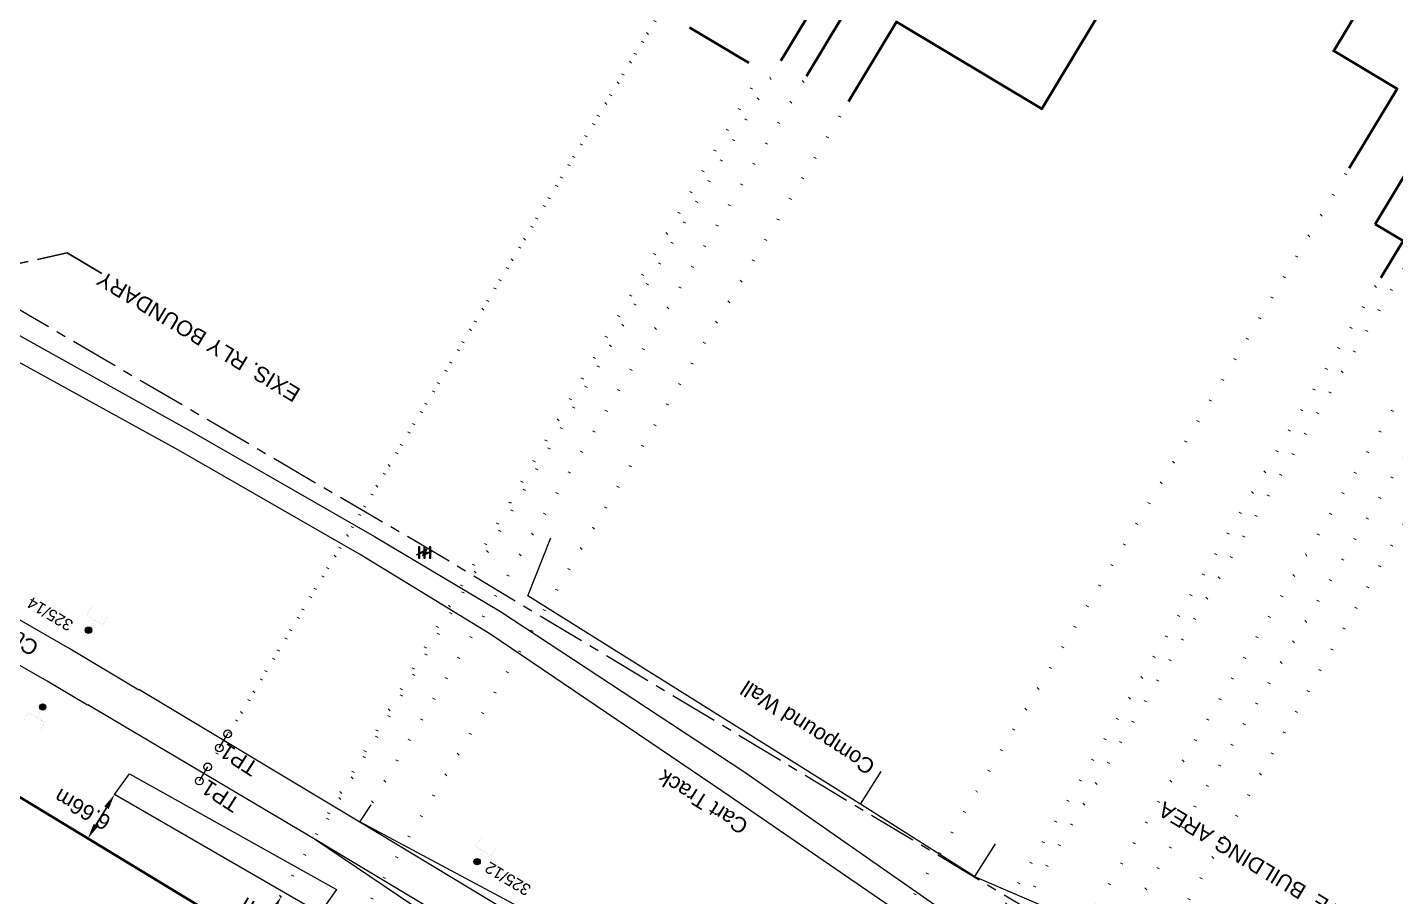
# Model space of a CAD drawing. Header units: metres. Extents: x 622835 to 629437, y 3390046 to 3394575.
# Drawn here: x 623847.8 to 624024.7, y 3393941.9 to 3394054.3 of the extents above; entities that cross this region are included whole.
import ezdxf

# ---------------------------------------------------------------- set-up
doc = ezdxf.new("R2010")
doc.units = ezdxf.units.M
doc.header["$LTSCALE"] = 2
doc.header["$MEASUREMENT"] = 0
doc.header["$PDMODE"] = 35
doc.header["$PDSIZE"] = 5
for name, pattern in [('ACAD_ISO07W100', [3, 0, -3]), ('CENTER', [2, 1.25, -0.25, 0.25, -0.25]), ('CENTER2', [1.125, 0.75, -0.125, 0.125, -0.125])]:
    doc.linetypes.add(name, pattern=pattern)
doc.layers.get('Defpoints').update_dxf_attribs({"color": 5, "lineweight": 0})
for name, color, linetype, lineweight in [('Boundary Dim', 10, 'Continuous', 13), ('C-ALIG-DG-LINE', 1, 'CENTER2', 70), ('Cart Track', 250, 'Continuous', 0), ('Commercial Building Pucca', 7, 'Continuous', 13), ('Compound Wall', 7, 'Continuous', 13), ('DOTED LINE', 7, 'ACAD_ISO07W100', 18), ('Exg track', 7, 'Continuous', 0), ('IR Cut & Connection', 190, 'Continuous', 0), ("MANDI GOBINDGARH STN. SRJ's", 251, 'Continuous', 0), ('OHE MAST', 7, 'Continuous', 0), ('Proposed TPTC Chainages', 10, 'Continuous', 0), ('Retaining Wall', 7, 'Continuous', 0), ('RLY BOUNDARY', 32, 'CENTER', 0), ('Side Details', 7, 'Continuous', 13), ('Subroad Edge', 7, 'Continuous', 0), ('Text', 7, 'Continuous', 0), ('Transformer', 7, 'Continuous', 13)]:
    doc.layers.add(name, color=color, linetype=linetype, lineweight=lineweight)
doc.layers.add('OHE MAST TEXT', color=251, linetype='Continuous')
doc.layers.add('Point Code', color=7, linetype='Continuous')
doc.styles.add('ARIAL', font='arial.ttf')
doc.styles.get("Standard").update_dxf_attribs({"font": 'arial.ttf'})
doc.styles.add('Style-Arial', font='arial.ttf')
doc.dimstyles.new('ISO-25', dxfattribs={"dimtxt": 2.5, "dimasz": 2.5, "dimexe": 1.25, "dimexo": 0.625, "dimtad": 1, "dimdec": 3, "dimtxsty": 'Standard', "dimcen": 2.5, "dimadec": 0, "dimazin": 0, "dimtfac": 1, "dimtdec": 3, "dimtmove": 0, "dimatfit": 3, "dimfxl": 1, "dimarcsym": 0})
doc.dimstyles.get("Standard").update_dxf_attribs({"dimtxt": 2.5, "dimasz": 2.5, "dimexe": 0.18, "dimexo": 0.0625, "dimgap": 0.09, "dimtad": 0, "dimtih": 1, "dimtoh": 1, "dimdec": 3, "dimzin": 0, "dimdsep": 46, "dimtxsty": 'Standard', "dimcen": 0.09, "dimaunit": 1, "dimadec": 4, "dimazin": 0, "dimtfac": 1, "dimtdec": 3, "dimtofl": 0, "dimtmove": 0, "dimatfit": 3, "dimfxl": 1, "dimtolj": 1, "dimtzin": 0, "dimarcsym": 0})
doc.dimstyles.new('Standard$0', dxfattribs={"dimscale": 15, "dimtxt": 0.18, "dimasz": 0.18, "dimexe": 0.18, "dimexo": 0.0625, "dimgap": 0.09, "dimtad": 1, "dimtih": 1, "dimtoh": 1, "dimzin": 0, "dimdsep": 46, "dimtxsty": 'Standard', "dimcen": -0.09, "dimclrd": 256, "dimclre": 256, "dimclrt": 256, "dimadec": 0, "dimazin": 0, "dimtfac": 1, "dimtofl": 0, "dimtmove": 0, "dimatfit": 3, "dimfxl": 1, "dimtolj": 1, "dimtzin": 0, "dimlwd": -1, "dimlwe": -1, "dimarcsym": 0})

# ---------------------------------------------------------------- blocks, each defined once
blk = doc.blocks.new('TRF')
at = {"lineweight": 0, "extrusion": (0, 0, -1)}
blk.add_hatch(color=256, dxfattribs=at).paths.add_polyline_path([(0.1767582266911631, -0.3942272861750098), (-0.9752553495927714, 0.08765013104130048), (-0.2196060006826883, -0.03907362920290325), (-0.3825527124572545, 0.4221880746335955), (0.9770701157394797, -0.2905145744298352), (-0.0239549137186259, 0.03747935457795393)])
at = {"lineweight": 0}
for p, q in [((-0.6932406839041505, 0.721626304948586), (-0.6932406839041505, -0.721626304948586)), ((-0.519023129818379, 0.721626304948586), (-0.6932406839041505, 0.721626304948586)), ((-0.519023129818379, -0.721626304948586), (-0.519023129818379, 0.721626304948586)), ((0, 0.721626304948586), (0, -0.721626304948586)), ((0.1742175541585311, 0.721626304948586), (0, 0.721626304948586)), ((0.1742175541585311, -0.721626304948586), (0.1742175541585311, 0.721626304948586)), ((0.6965072630991926, 0.721626304948586), (0.6965072630991926, -0.721626304948586)), ((0.8707248171849642, 0.721626304948586), (0.6965072630991926, 0.721626304948586)), ((0.8707248171849642, -0.721626304948586), (0.8707248171849642, 0.721626304948586)), ((-0.6932406839041505, -0.721626304948586), (-0.519023129818379, -0.721626304948586)), ((0, -0.721626304948586), (0.1742175541585311, -0.721626304948586)), ((0.6965072630991926, -0.721626304948586), (0.8707248171849642, -0.721626304948586))]:
    blk.add_line(p, q, dxfattribs=at)
at = {"lineweight": 0, "flags": 128}
blk.add_lwpolyline([(0.2196060006826883, -0.03907362920290325), (0.3825527124572545, 0.4221880746335955), (-0.9770701157394797, -0.2905145744298352), (0.0239549137186259, 0.03747935457795393), (-0.1767582266911631, -0.3942272861750098), (0.9752553495927714, 0.08765013104130048), (0.2196060006826883, -0.03907362920290325)], close=True, dxfattribs=at)
blk = doc.blocks.new('OHE MAST')
h = blk.add_hatch(color=256)
edge = h.paths.add_edge_path()
edge.add_arc((0, 0), 0.4115136487034073, 0, 360)
at = {"lineweight": 13, "const_width": 0.008, "flags": 128}
for points in [[(1.200000000093132, 2.8), (1.200000000093132, 1.6), (-1.199999999906868, 1.6), (-1.199999999906868, 2.8)], [(9.313225746154786e-11, 1.6), (0, 0)]]:
    blk.add_lwpolyline(points, dxfattribs=at)
blk.add_circle((0, 0), 0.4115136487034073)
blk = doc.blocks.new('*D610')
at = {"layer": 'Boundary Dim', "color": 0, "lineweight": -2, "transparency": 16777216}
for p, q in [((623859.1417203229, 3393955.055314917), (623859.2421602011, 3393954.994338847)), ((623858.0504043121, 3393953.378134063), (623856.6713043859, 3393951.106478505)), ((623855.686839307, 3393949.364429493), (623855.7872791849, 3393949.303453423))]:
    blk.add_line(p, q, dxfattribs=at)
at = {"layer": 'Boundary Dim', "color": 0, "transparency": 16777216}
for points in [[(623857.7654684903, 3393953.551115821), (623858.3353401341, 3393953.205152306), (623859.0882948572, 3393955.087748996)], [(623856.3863685641, 3393951.279460262), (623856.9562402079, 3393950.933496747), (623855.633413841, 3393949.396863572)]]:
    blk.add_solid(points, dxfattribs=at)
at = {"layer": 'Defpoints', "color": 0, "transparency": 16777216}
for p in [(623859.0882948563, 3393955.087748997), (623855.6334138403, 3393949.396863572), (623855.633413841, 3393949.396863572)]:
    blk.add_point(p, dxfattribs=at)
at = {"layer": 'Boundary Dim', "color": 0, "transparency": 16777216, "insert": (623854.9377207486, 3393953.149726664), "char_height": 2, "attachment_point": 5, "rotation": 150}
blk.add_mtext('\\A1;6.66m', dxfattribs=at)
blk = doc.blocks.new('IR YARD GVG SURVEY DATA')
at = {"layer": 'Point Code', "lineweight": 0}
for points in [[(467.6496103111619, -301.866254192089), (427.1227922331506, -277.4377015407768), (418.4099080002667, -272.1836949850393), (410.1045325289456, -267.2197280222442), (403.515387931736, -263.263961283004), (394.6992683585562, -257.9965275706503), (386.004969568909, -252.7974097721962), (377.3042590739649, -247.5810631991004), (364.8640687515467, -240.168864791914), (361.7940432736493, -238.3374724998542), (355.0162191144847, -234.2833804666792), (346.1260322494792, -228.9367470988745), (338.3954696816083, -224.2847900101639), (327.5870928495417, -217.7978238611768), (288.3266876242618, -194.1322987631678), (232.3654666502473, -160.4596474803245), (-42.457944913506, 4.860599313316868), (-275.0407789099891, 144.9144003323346), (-381.883533657284, 209.2644344453909), (-440.2677551729898, 244.5342453941082), (-468.8268857150685, 261.6845632153928)], [(469.59662819951, -308.5986517633875), (418.0004446375572, -277.6348456804273), (393.5273563146798, -262.9309721758385), (385.0562953778223, -257.8288366241591), (376.2976407405612, -252.5805431762125), (367.5535959162706, -247.3370964195466), (358.8191394733252, -242.0937824080071), (349.728335489501, -236.6197789354667), (341.1100180816398, -231.4411491755618), (332.6588099496242, -226.3503659383037), (324.1754077804134, -221.2742638191098), (315.4675063928215, -216.0447026537136), (291.60617584411, -201.7418365160161), (286.5175081846273, -198.6022091253867), (229.6975189846754, -164.5756109892135), (-44.93120048456618, 0.80944272703141), (-277.5737469796792, 140.8444503059364), (-386.4566428520636, 206.4833873087807), (-446.0607546468921, 242.2842125915448), (-475.4482587726435, 259.7013111621523)], [(-359.3354392615492, 201.2627382829181), (-440.2889726077225, 244.5448068690408)], [(-370.4281217708755, 191.2172618827545), (-446.0007531960624, 242.2405217937736)]]:
    blk.add_lwpolyline(points, dxfattribs=at)
blk = doc.blocks.new('*D462')
at = {"layer": 'Boundary Dim', "color": 0, "lineweight": -2, "transparency": 16777216}
for p, q in [((623880.5688706953, 3393941.862842471), (623880.4684308015, 3393941.923818515)), ((623879.5844060741, 3393940.120793201), (623879.5123928641, 3393940.002172858)), ((623878.2871062018, 3393937.983877553), (623878.3591194099, 3393938.102497892)), ((623877.1957906315, 3393936.306696413), (623877.0953507377, 3393936.367672456))]:
    blk.add_line(p, q, dxfattribs=at)
at = {"layer": 'Boundary Dim', "color": 0, "transparency": 16777216}
for points in [[(623879.8693419416, 3393939.947811519), (623879.2994702067, 3393940.293774884), (623880.6222961699, 3393941.830408406)], [(623878.5720420692, 3393937.81089587), (623878.0021703343, 3393938.156859236), (623877.249216106, 3393936.274262348)]]:
    blk.add_solid(points, dxfattribs=at)
at = {"layer": 'Defpoints', "color": 0, "transparency": 16777216}
for p in [(623880.6222961707, 3393941.830408406), (623877.2492161067, 3393936.274262347), (623877.2492161064, 3393936.274262348)]:
    blk.add_point(p, dxfattribs=at)
at = {"layer": 'Boundary Dim', "color": 0, "transparency": 16777216, "insert": (623878.9357561399, 3393939.052335374), "char_height": 2, "attachment_point": 5, "rotation": 149.1235960345508}
blk.add_mtext('\\A1;6.50m', dxfattribs=at)

msp = doc.modelspace()

# ---------------------------------------------------------------- linework, layer by layer
at = {"layer": 'C-ALIG-DG-LINE', "color": 1, "linetype": 'Continuous', "lineweight": 50, "flags": 128}
msp.add_lwpolyline([(623885.991082, 3393930.967164), (623486.0554697971, 3394173.764028308)], dxfattribs=at)
at = {"layer": 'Cart Track', "lineweight": 13, "flags": 128}
for points in [[(623761.2697007057, 3394106.86334925), (623741.3937660089, 3394088.913568045), (623732.7821898853, 3394078.95801999), (623734.4436089105, 3394073.690499968), (623745.1672585701, 3394068.122998591), (623771.8739594118, 3394057.026250582), (623814.8166647801, 3394034.773144954), (623841.2042825517, 3394017.557416541), (623869.3571045337, 3394001.834044752), (623892.7000364583, 3393988.437082809), (623909.0074823746, 3393978.749542315), (623940.4471532011, 3393958.06879539), (623970.6619531926, 3393936.979069942), (624017.3024731484, 3393912.611883704)], [(624022.1466535956, 3393908.644314326), (623968.0222886737, 3393934.651795278), (623937.7899382015, 3393955.435715294), (623907.6148539061, 3393975.874038812), (623890.7465859161, 3393986.152278524), (623867.3523035945, 3393999.629938279), (623841.0381885798, 3394014.09232293), (623813.6485584349, 3394032.075627209), (623771.0489395291, 3394054.099128449), (623743.396274326, 3394064.171651078), (623727.9439560322, 3394071.698086912), (623718.2029665776, 3394069.962076964), (623704.0514687115, 3394072.60378654)]]:
    msp.add_lwpolyline(points, dxfattribs=at)
at = {"layer": 'Commercial Building Pucca', "flags": 128}
msp.add_lwpolyline([(623972.9561744424, 3393948.702792229), (623970.2833586857, 3393944.478442389), (623955.5272735087, 3393953.814860646), (623958.2000892652, 3393958.039210486)], dxfattribs=at)
msp.add_lwpolyline([(623972.9561744424, 3393948.702792229), (623970.2833586857, 3393944.478442389), (623955.5272735087, 3393953.814860646), (623958.2000892652, 3393958.039210486)], dxfattribs=at)
at = {"layer": 'Compound Wall', "lineweight": 20, "flags": 128}
for points in [[(623955.5272735087, 3393953.814860646), (623912.5103412356, 3393980.782647021), (623915.5112533891, 3393988.274555705)], [(623970.2833586857, 3393944.478442389), (623980.9995805653, 3393939.885106775)]]:
    msp.add_lwpolyline(points, dxfattribs=at)
at = {"layer": 'Compound Wall', "flags": 128}
for points in [[(623955.5272735087, 3393953.814860646), (623912.5103412356, 3393980.782647021), (623915.5112533891, 3393988.274555705)], [(623970.2833586857, 3393944.478442389), (623980.9995805653, 3393939.885106775)]]:
    msp.add_lwpolyline(points, dxfattribs=at)
at = {"layer": 'DOTED LINE', "linetype": 'ACAD_ISO07W100', "lineweight": 50, "ltscale": 0.5}
for p, q in [((623870.7055281826, 3393957.682443429), (623931.0116975178, 3394058.540947861)), ((623873.2724081437, 3393961.92929991), (623931.0320004582, 3394058.528804764)), ((623885.0114274172, 3393949.213689395), (623945.2808580324, 3394050.010750489)), ((623890.8282797646, 3393951.445083554), (623948.5836966463, 3394048.037605243)), ((623960.5359840246, 3393913.890726055), (624029.6412014435, 3394029.502163765)), ((623960.6510305472, 3393898.20370494), (624036.6241581512, 3394025.301316577)), ((623953.7148119351, 3393906.305524938), (624022.820029354, 3394021.916962649)), ((623971.7182386966, 3393908.260238181), (624040.376081506, 3394023.04282729))]:
    msp.add_line(p, q, dxfattribs=at)
at = {"layer": 'DOTED LINE', "color": 1, "linetype": 'ACAD_ISO07W100', "lineweight": 50, "ltscale": 0.5}
for p, q in [((623880.5186507484, 3393941.893330492), (623942.1465588646, 3394047.622146393)), ((623885.9910178563, 3393930.967058367), (623954.0368576739, 3394044.769704306)), ((623937.1222830248, 3393899.574025648), (624018.7641670767, 3394036.115252114)), ((623964.080485679, 3393882.347167186), (624039.600617429, 3394014.13047212))]:
    msp.add_line(p, q, dxfattribs=at)
at = {"layer": 'Exg track', "linetype": 'Continuous', "lineweight": 13}
for p, q in [((623872.6338966915, 3393961.103826557), (623873.7219727719, 3393962.924585096)), ((623870.053345645, 3393956.834093234), (623871.1414217254, 3393958.654851772))]:
    msp.add_line(p, q, dxfattribs=at)
at = {"layer": 'Exg track', "lineweight": 13}
msp.add_line((623890.7790240633, 3393951.451374571), (623892.2569985784, 3393953.726447158), dxfattribs=at)
at = {"layer": 'Exg track', "linetype": 'Continuous', "lineweight": 13}
for centre in [(623873.7219727719, 3393962.924585096), (623872.6338966915, 3393961.103826557), (623871.1414217254, 3393958.654851772), (623870.053345645, 3393956.834093234)]:
    msp.add_circle(centre, 0.5, dxfattribs=at)
at = {"layer": 'IR Cut & Connection', "color": 7, "lineweight": 0, "flags": 128}
for points in [[(623862.237890508, 3393968.567685441), (623853.2863281564, 3393973.929914874), (623835.9824084755, 3393983.863447664), (623818.8127711689, 3393993.719893992), (623803.6605088414, 3394002.167474173), (623787.9630981768, 3394010.91882147), (623772.7229078063, 3394019.367245564), (623756.5208409186, 3394028.348857707), (623739.9910921108, 3394037.660813778), (623723.0241226704, 3394047.219708353), (623708.8197889987, 3394055.351058521), (623694.9734949179, 3394063.278004575), (623678.6318747386, 3394073.020334241), (623662.3970408759, 3394082.699066567), (623647.1746380713, 3394091.886597587), (623633.9665485206, 3394099.858383076), (623617.1790063388, 3394109.999359424), (623602.4503635457, 3394118.896646087)], [(623855.6103459386, 3393966.623144124), (623850.3682409677, 3393969.728666613), (623833.3307534861, 3393979.465875765), (623816.295746712, 3393989.201665526), (623800.9991619948, 3393997.74886194), (623785.7050114364, 3394006.293517141), (623770.0898361532, 3394014.992115212), (623754.4761713371, 3394023.68999964), (623737.3712800265, 3394033.304367893), (623720.2724675287, 3394042.915881206), (623706.2743390077, 3394051.111835935), (623692.2735076246, 3394059.309507509), (623676.1960471657, 3394068.972435474), (623660.1155236196, 3394078.637228584), (623644.7716198948, 3394087.897000717), (623629.4269772992, 3394097.157051506), (623614.7726150966, 3394106.003114513), (623600.1179057863, 3394114.849386623)]]:
    msp.add_lwpolyline(points, dxfattribs=at)
at = {"layer": "MANDI GOBINDGARH STN. SRJ's", "color": 0, "lineweight": 50}
msp.add_lwpolyline([(623945.2431978232, 3394049.948187332), (623952.9653335072, 3394062.77661268), (623949.0824991293, 3394065.129448798), (623977.4327763385, 3394112.259937606)], dxfattribs=at)
at = {"layer": "MANDI GOBINDGARH STN. SRJ's", "color": 0, "lineweight": 50, "flags": 128}
for points in [[(623984.6488930667, 3394107.951040706), (623948.5482079505, 3394047.97864926)], [(624022.0831586019, 3394028.835804311), (624061.0384666362, 3394093.600067697)], [(624022.0831586014, 3394028.83580431), (624025.6969204806, 3394026.675033266), (624022.8200293541, 3394021.916962649)]]:
    msp.add_lwpolyline(points, dxfattribs=at)
at = {"layer": 'Proposed TPTC Chainages', "color": 1, "lineweight": 50, "flags": 128}
for points in [[(624046.6378514306, 3394100.93670054), (624016.7255629117, 3394051.244804946), (624024.9215642588, 3394046.344250065), (624018.732814911, 3394036.063168218)], [(624008.8835221154, 3394093.454709114), (623978.9712335964, 3394043.76281352), (623960.1944767606, 3394054.999070898), (623954.0057274132, 3394044.71798905)], [(623941.1009354811, 3394049.696032717), (623933.4128307189, 3394054.292969289)]]:
    msp.add_lwpolyline(points, dxfattribs=at)
at = {"layer": 'Retaining Wall'}
msp.add_3dface([(623859.0882948564, 3393955.087748997), (623861.0220114818, 3393957.751842765), (623887.793531608, 3393942.776312925), (623885.6192022889, 3393939.743510883)], dxfattribs=at)
at = {"layer": 'RLY BOUNDARY', "lineweight": 20, "ltscale": 2.5, "flags": 128}
msp.add_lwpolyline([(624082.2371695788, 3393876.921731371), (623994.8138050494, 3393929.607001723), (623900.9850642501, 3393986.069471954), (623823.028212359, 3394031.635950196), (623721.9958888824, 3394090.938696089), (623703.5820726731, 3394071.720798795), (623686.317371346, 3394080.898709184), (623656.2731703223, 3394098.554994957), (623627.6506196207, 3394115.883566867), (623596.3992203777, 3394133.771159018), (623561.6082921373, 3394154.580085846), (623519.2318422336, 3394180.278673619), (623495.4508914911, 3394194.045060242), (623462.5543491652, 3394213.710776341), (623456.6765889651, 3394217.301238475), (623394.9081280845, 3394255.128920462), (623364.5309454349, 3394273.60224325), (623333.4731016476, 3394292.888719044), (623302.854263835, 3394310.205577276), (623273.9451289517, 3394327.717889267), (623208.1342588778, 3394368.658706711), (623199.8718758787, 3394371.727997328), (623158.3770653843, 3394398.369207371), (623154.667221283, 3394400.557080649)], dxfattribs=at)

# ---------------------------------------------------------------- block references
at = {"layer": 'IR Cut & Connection', "lineweight": 25}
msp.add_blockref('IR YARD GVG SURVEY DATA', (624331.075, 3393706.9861), dxfattribs=at)
at = {"layer": 'OHE MAST', "color": 2}
for p, rotation in [((623855.7210467291, 3393976.329693657), 329.0208306544455), ((623849.796377364, 3393966.404577996), 149.0208306544455), ((623905.9650955497, 3393946.395959163), 329.0208306544455)]:
    msp.add_blockref('OHE MAST', p, dxfattribs=dict(at, rotation=rotation))
at = {"layer": 'Transformer'}
msp.add_blockref('TRF', (623899.0944048517, 3393986.384614674), dxfattribs=at)

# ---------------------------------------------------------------- texts
at = {"layer": 'Exg track', "style": 'ARIAL'}
msp.add_text('Curve No: 3', height=2, rotation=147.4205665963852, dxfattribs=at).set_placement((623849.4701973195, 3393974.53533184))
at = {"layer": "MANDI GOBINDGARH STN. SRJ's", "color": 0, "lineweight": 13, "char_height": 2, "attachment_point": 4, "rotation": 147.19932234901964, "line_spacing_factor": 0.6, "style": 'Style-Arial'}
for insert in [(623877.3332664454, 3393958.173123742), (623874.9519611836, 3393953.496575205)]:
    msp.add_mtext('\\pxsm1;TP1 ', dxfattribs=dict(at, insert=insert))
at = {"layer": 'OHE MAST TEXT', "style": 'ARIAL'}
for s, p in [('325/14', (623853.8866993594, 3393977.40727682)), ('325/12', (623913.078450708, 3393943.172510273))]:
    msp.add_text(s, height=1.5, rotation=149, dxfattribs=at).set_placement(p)
at = {"layer": 'RLY BOUNDARY', "ltscale": 2.5}
msp.add_text('EXIS. RLY BOUNDARY', height=2, rotation=149, dxfattribs=at).set_placement((623883.2958251729, 3394007.432585653))
at = {"layer": 'Side Details', "color": 0}
msp.add_text('PRIVATE  BUILDING AREA', height=2, rotation=149, dxfattribs=at).set_placement((624024.9241253705, 3393936.181267832))
at = {"layer": 'Subroad Edge', "style": 'ARIAL'}
msp.add_text('Cart Track', height=2, rotation=147.9024382199416, dxfattribs=at).set_placement((623941.2170290487, 3393951.478518034))
at = {"layer": 'Text', "style": 'ARIAL'}
msp.add_text('Compound Wall', height=2, rotation=147.1979625812806, dxfattribs=at).set_placement((623957.6122630425, 3393959.176315523))
at = {"layer": 'Text'}
msp.add_text('Compound Wall', height=2, rotation=147.1979625812806, dxfattribs=at).set_placement((623957.6122630425, 3393959.176315523))

# ---------------------------------------------------------------- dimensions: what is measured, and where the dimension line sits
at = {"layer": 'Boundary Dim'}
dim = msp.add_linear_dim(base=(623855.633413841, 3393949.396863572), p1=(623859.0882948564, 3393955.087748997), p2=(623855.6334138403, 3393949.396863573), angle=238.7384709770779, dimstyle='Standard', override={"dimtxt": 2, "dimasz": 2, "dimdec": 2, "dimdsep": 0, "dimpost": 'm', "dimtmove": 2}, dxfattribs=at)
dim.commit()
dim.dimension.update_dxf_attribs({"geometry": '*D610', "text_midpoint": (623854.9377207486, 3393953.149726664), "dimtype": 129, "text_rotation": 150})
dim = msp.add_linear_dim(base=(623877.2492161064, 3393936.274262348), p1=(623880.6222961702, 3393941.830408406), p2=(623877.2492161068, 3393936.274262348), angle=238.73848603402718, dimstyle='Standard$0', override={"dimscale": 1, "dimtxt": 2, "dimasz": 2, "dimtad": 0, "dimdec": 2, "dimdsep": 0, "dimpost": 'm', "dimcen": 0.09, "dimclrd": 0, "dimclre": 0, "dimclrt": 0, "dimaunit": 1, "dimadec": 4, "dimtdec": 3, "dimtmove": 2, "dimlwd": 65534, "dimlwe": 65534}, dxfattribs=at)
dim.commit()
dim.dimension.update_dxf_attribs({"geometry": '*D462', "text_midpoint": (623878.9357561399, 3393939.052335374), "dimtype": 129})

# ---------------------------------------------------------------- leaders
at = {"layer": 'RLY BOUNDARY', "ltscale": 2.5}
msp.add_leader([(623839.3720825405, 3394022.082811672), (623852.9596914656, 3394025.150045753), (623857.4301620992, 3394022.457104554)], dimstyle='ISO-25', override={"dimtxt": 0.5, "dimtad": 0}, dxfattribs=at)

doc.saveas('drawing.dxf')
